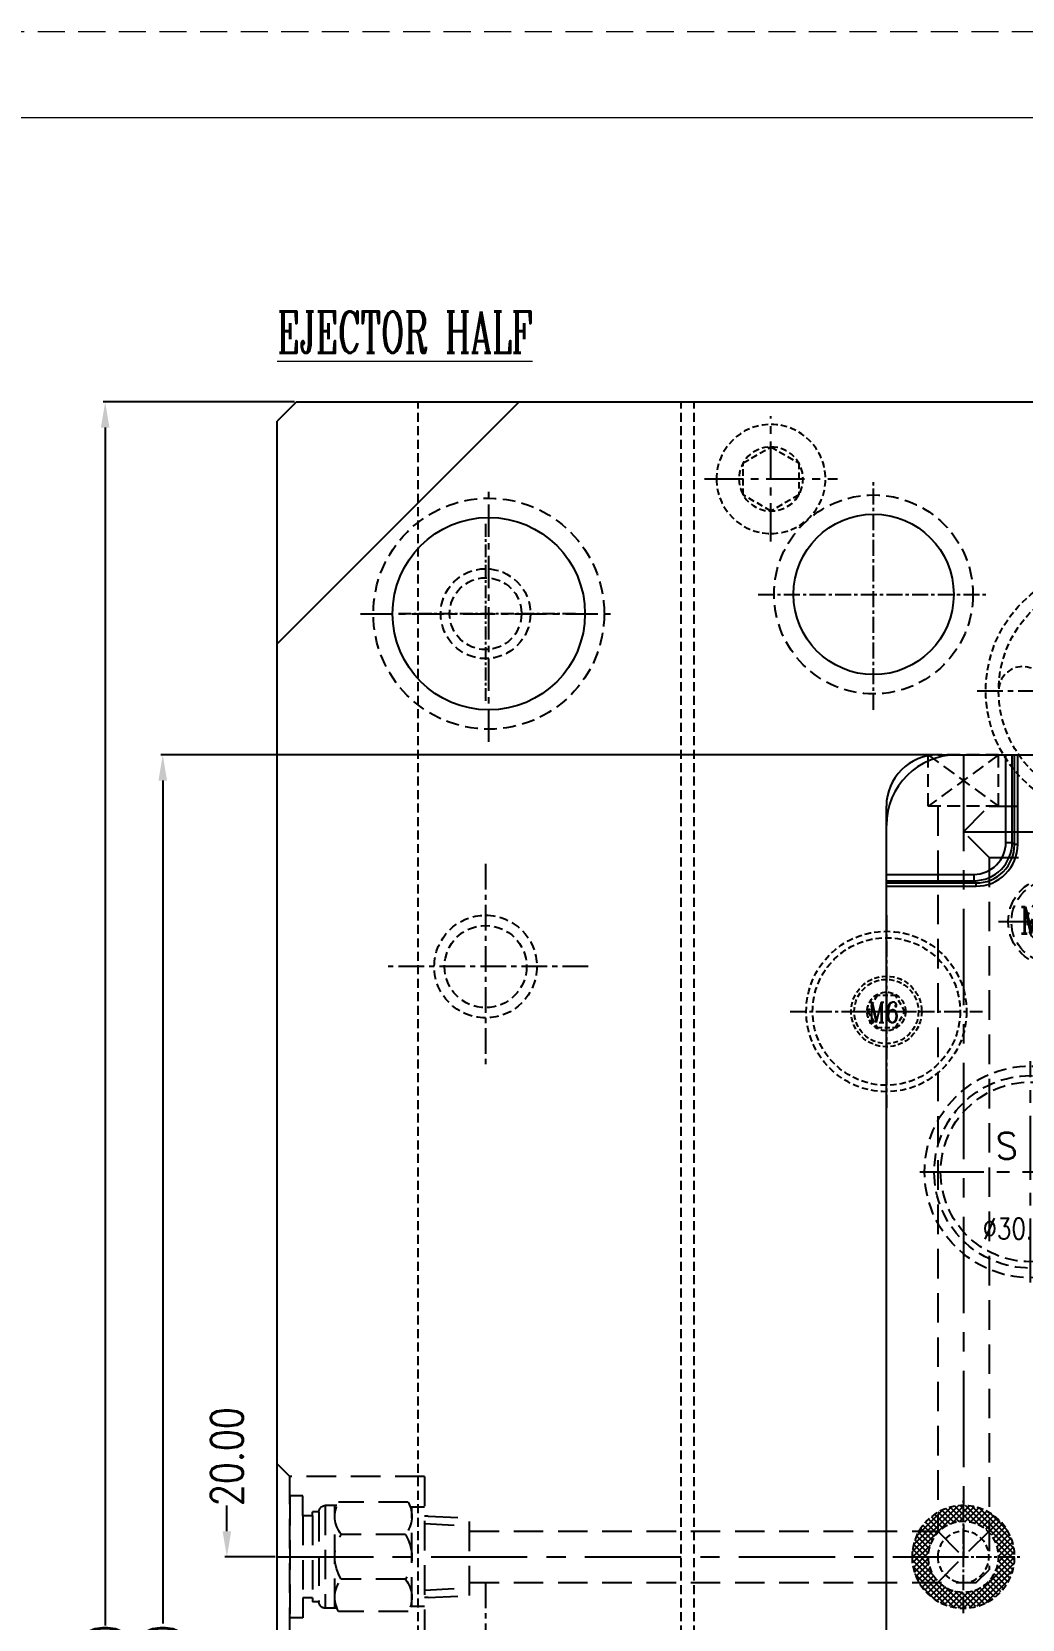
# Model space of a CAD drawing. Header units: millimetres. Extents: x 27275 to 28529, y -21406 to -20519.
# Drawn here: x 27682 to 27836.5, y -20766 to -20518.6 of the extents above; entities that cross this region are included whole.
import ezdxf

# ---------------------------------------------------------------- set-up
doc = ezdxf.new("R2010")
doc.units = ezdxf.units.MM
doc.header["$LTSCALE"] = 8
for name, pattern in [('CENTER', [2, 1.25, -0.25, 0.25, -0.25]), ('CENTER2', [1.125, 0.75, -0.125, 0.125, -0.125]), ('DASHED', [0.75, 0.5, -0.25]), ('HIDDEN', [0.375, 0.25, -0.125]), ('HIDDEN2', [0.1875, 0.125, -0.0625])]:
    doc.linetypes.add(name, pattern=pattern)
doc.layers.get('DEFPOINTS').update_dxf_attribs({"color": 6})
for name, color, linetype in [('Cav-cor', 30, 'Continuous'), ('cen', 1, 'CENTER'), ('hidden', 4, 'HIDDEN'), ('m', 144, 'HIDDEN2'), ('PIN', 5, 'Continuous'), ('SCREW', 52, 'HIDDEN'), ('SP', 3, 'Continuous'), ('SPRING', 7, 'Continuous'), ('WT', 4, 'Continuous')]:
    doc.layers.add(name, color=color, linetype=linetype)
doc.layers.add('dim', color=3, linetype='Continuous', lineweight=15)
doc.layers.add('MBOM-ASSIS-LAYER', color=71, linetype='Continuous', lineweight=9)
doc.styles.add('ROMANC', font='RomanC.ttf', dxfattribs={"width": 0.8, "height": 7})
doc.styles.get("Standard").update_dxf_attribs({"font": 'txt.shx', "width": 0.8, "bigfont": 'chineset.shx'})
doc.dimstyles.new('ISO-25', dxfattribs={"dimtxt": 5, "dimasz": 4, "dimexe": 0.3, "dimexo": 0.3, "dimtad": 0, "dimzin": 1, "dimdsep": 46, "dimtxsty": 'Standard', "dimcen": 0, "dimclrd": 3, "dimclre": 3, "dimclrt": 3, "dimazin": 0, "dimtfac": 1, "dimtofl": 0, "dimtmove": 0, "dimatfit": 0, "dimfxl": 0, "dimarcsym": 0})

# ---------------------------------------------------------------- blocks, each defined once
blk = doc.blocks.new('10')
at = {"layer": 'cen', "ltscale": 0.6}
for p, q in [((0, 9.76), (0, -9.76)), ((-10.35, 0), (10.35, 0))]:
    blk.add_line(p, q, dxfattribs=at)
at = {"layer": 'm'}
blk.add_lwpolyline([(0, 5), (-4.33, 2.5), (-4.33, -2.5), (0, -5), (4.33, -2.5), (4.33, 2.5)], close=True, dxfattribs=at)
for radius in [8.5, 5]:
    blk.add_circle((0, 0), radius, dxfattribs=at)
blk = doc.blocks.new('*D26194')
at = {"layer": 'DEFPOINTS', "color": 0}
for p in [(27693.45, -20576.29), (27723.27, -20576.29), (27723.27, -20976.29)]:
    blk.add_point(p, dxfattribs=at)
at = {"layer": 'dim', "color": 3, "lineweight": -2}
for p, q in [((27722.97, -20576.29), (27693.15, -20576.29)), ((27693.45, -20580.29), (27693.45, -20766.99)), ((27693.45, -20972.29), (27693.45, -20785.58)), ((27722.97, -20976.29), (27693.15, -20976.29))]:
    blk.add_line(p, q, dxfattribs=at)
at = {"layer": 'dim', "color": 3}
for points in [[(27694.12, -20580.29), (27692.78, -20580.29), (27693.45, -20576.29)], [(27692.78, -20972.29), (27694.12, -20972.29), (27693.45, -20976.29)]]:
    blk.add_solid(points, dxfattribs=at)
at = {"layer": 'dim', "color": 3, "insert": (27693.45, -20776.29), "char_height": 5, "attachment_point": 5, "rotation": 90}
blk.add_mtext('400.00', dxfattribs=at)
blk = doc.blocks.new('20130710.085903')
at = {"layer": 'PIN', "linetype": 'Continuous'}
h = blk.add_hatch(dxfattribs=at)
h.set_pattern_fill('ANSI31', color=256, scale=12, style=0)
h.set_pattern_definition([(45, (2414.86, 305.4585), (-1.0606602, 1.0606602), [])])
h.paths.add_polyline_path([(0, 0), (0, 9, 0.414214), (-9, 0)])
h.paths.add_polyline_path([(9, 0), (0, 0), (0, -9, 0.414214)])
blk.add_circle((0, 0), 9, dxfattribs=at)
at = {"layer": 'SPRING', "linetype": 'CENTER', "ltscale": 0.4}
for p, q in [((0, 20.85), (0, -20.85)), ((-20.85, 0), (20.85, 0))]:
    blk.add_line(p, q, dxfattribs=at)
at = {"layer": 'SPRING', "linetype": 'HIDDEN', "ltscale": 0.5}
for radius in [19.5, 17.5, 10]:
    blk.add_circle((0, 0), radius, dxfattribs=at)
for centre, start, end in [((-13.75, 0), 0, 180), ((13.75, 0), 180, 0)]:
    blk.add_arc(centre, 3.75, start, end, dxfattribs=at)
blk = doc.blocks.new('20130710.090407')
at = {"layer": 'SCREW', "linetype": 'CENTER', "ltscale": 0.15}
for p, q in [((0, -7.04), (0, 7.04)), ((-7, 0), (7, 0))]:
    blk.add_line(p, q, dxfattribs=at)
at = {"layer": 'SCREW', "linetype": 'HIDDEN', "ltscale": 0.4}
blk.add_lwpolyline([(-1.44, 2.5), (-2.89, 0), (-1.44, -2.5), (1.44, -2.5), (2.89, 0), (1.44, 2.5)], close=True, dxfattribs=at)
for radius in [5.5, 5, 3]:
    blk.add_circle((0, 0), radius, dxfattribs=at)
at = {"layer": 'dim', "style": 'ROMANC', "width": 0.8}
blk.add_text('M6', height=3.172, dxfattribs=at).set_placement((-2.88, -1.7))
blk = doc.blocks.new('20130710.090411')
at = {"layer": 'SP', "color": 145, "linetype": 'CENTER', "ltscale": 0.25}
for p, q in [((0, 15), (0, -15)), ((-15, 0), (15, 0))]:
    blk.add_line(p, q, dxfattribs=at)
at = {"layer": 'SP', "color": 145, "linetype": 'HIDDEN', "ltscale": 0.5}
for radius in [12.5, 11.5]:
    blk.add_circle((0, 0), radius, dxfattribs=at)
at = {"layer": 'SCREW'}
blk.add_blockref('20130710.090407', (0, 0), dxfattribs=at)
blk = doc.blocks.new('*D26268')
at = {"layer": 'DEFPOINTS', "color": 0}
for p in [(27702.43, -20631.29), (27824.27, -20631.29), (27824.27, -20921.29)]:
    blk.add_point(p, dxfattribs=at)
at = {"layer": 'dim', "color": 3, "lineweight": -2}
for p, q in [((27823.97, -20631.29), (27702.13, -20631.29)), ((27702.43, -20635.29), (27702.43, -20766.66)), ((27702.43, -20917.29), (27702.43, -20785.91)), ((27823.97, -20921.29), (27702.13, -20921.29))]:
    blk.add_line(p, q, dxfattribs=at)
at = {"layer": 'dim', "color": 3}
for points in [[(27703.1, -20635.29), (27701.76, -20635.29), (27702.43, -20631.29)], [(27701.76, -20917.29), (27703.1, -20917.29), (27702.43, -20921.29)]]:
    blk.add_solid(points, dxfattribs=at)
at = {"layer": 'dim', "color": 3, "insert": (27702.43, -20776.29), "char_height": 5, "attachment_point": 5, "rotation": 90}
blk.add_mtext('290.00', dxfattribs=at)
blk = doc.blocks.new('cb_8')
at = {"linetype": 'HIDDEN'}
blk.add_circle((0, 0), 7, dxfattribs=at)
at = {"layer": 'SCREW', "linetype": 'CENTER2', "ltscale": 5}
for p, q in [((0, -8.5), (0, 8.5)), ((-8.5, 0), (8.5, 0))]:
    blk.add_line(p, q, dxfattribs=at)
at = {"layer": 'SCREW'}
blk.add_lwpolyline([(-1.73, 3), (-3.46, 0), (-1.73, -3), (1.73, -3), (3.46, 0), (1.73, 3)], close=True, dxfattribs=at)
for radius in [6.5, 4]:
    blk.add_circle((0, 0), radius, dxfattribs=at)
at = {"layer": 'dim', "style": 'ROMANC', "width": 0.8}
blk.add_text('M 8', height=4.186, dxfattribs=at).set_placement((-5.2, -1.86))
blk = doc.blocks.new('20160826.095208')
at = {"layer": 'SP', "linetype": 'CENTER'}
for p, q in [((0, -17.25), (0, 17.25)), ((-17.25, 0), (17.25, 0))]:
    blk.add_line(p, q, dxfattribs=at)
at = {"layer": 'SP', "linetype": 'HIDDEN'}
for radius in [16.5, 15, 14]:
    blk.add_circle((0, 0), radius, dxfattribs=at)
at = {"layer": 'SP'}
for s, p in [('S', (-5.46, 2)), ('P', (3.89, -6.39))]:
    blk.add_text(s, height=4.11, dxfattribs=at).set_placement(p)
at = {"layer": 'SP', "color": 6, "insert": (-1.27, -8.84), "char_height": 3.281, "attachment_point": 5}
blk.add_mtext('Ø30.00', dxfattribs=at)
blk = doc.blocks.new('20100617.142056')
at = {"layer": 'MBOM-ASSIS-LAYER', "linetype": 'DASHED'}
blk.add_line((0, 841), (-1189, 841), dxfattribs=at)
at = {"layer": 'MBOM-ASSIS-LAYER'}
blk.add_line((-12.7, 828.3), (-1176.3, 828.3), dxfattribs=at)
blk = doc.blocks.new('20150513.114820')
at = {"layer": 'WT', "linetype": 'Continuous'}
h = blk.add_hatch(dxfattribs=at)
h.set_pattern_fill('ANSI37', color=125, scale=5, angle=270, style=0)
h.set_pattern_definition([(315, (23425.0146, -23957.4168), (0.441941738, 0.441941738), []), (45, (23425.0146, -23957.4168), (-0.441941738, 0.441941738), [])])
h.paths.add_polyline_path([(8, 0), (5.5, 0, 1), (-5.5, 0), (-8, 0, -1)])
h.paths.add_polyline_path([(-8, 0), (-5.5, 0, 0.414214), (0, -5.5, 0.414214), (5.5, 0), (8, 0, -0.414214), (0, -8, -0.414214)])
at = {"layer": 'WT', "color": 125, "linetype": 'CENTER2', "ltscale": 0.4}
for p, q in [((0, 8.79), (0, -8.79)), ((8.79, 0), (-8.79, 0))]:
    blk.add_line(p, q, dxfattribs=at)
at = {"layer": 'WT', "color": 125, "linetype": 'HIDDEN2'}
for radius in [8, 5.5, 4]:
    blk.add_circle((0, 0), radius, dxfattribs=at)
blk = doc.blocks.new('20150513.114825')
at = {"layer": 'WT', "color": 125, "linetype": 'HIDDEN'}
for p, q in [((-5.5, 8), (5.5, 8)), ((5.5, 8), (-5.5, 0)), ((-5.5, 8), (5.5, 0)), ((-5.5, 0), (-5.5, 8)), ((5.5, 0), (5.5, 8)), ((-5.5, 0), (5.5, 0))]:
    blk.add_line(p, q, dxfattribs=at)
blk = doc.blocks.new('*D27194')
at = {"layer": 'DEFPOINTS', "color": 0}
for p in [(27712.43, -20756.29), (27720.27, -20756.29), (27720.27, -20776.29)]:
    blk.add_point(p, dxfattribs=at)
at = {"layer": 'dim', "color": 3, "lineweight": -2}
for p, q in [((27712.43, -20752.29), (27712.43, -20748.29)), ((27719.97, -20756.29), (27712.13, -20756.29)), ((27719.97, -20776.29), (27712.13, -20776.29)), ((27712.43, -20780.29), (27712.43, -20784.29))]:
    blk.add_line(p, q, dxfattribs=at)
at = {"layer": 'dim', "color": 3}
for points in [[(27711.76, -20752.29), (27713.1, -20752.29), (27712.43, -20756.29)], [(27713.1, -20780.29), (27711.76, -20780.29), (27712.43, -20776.29)]]:
    blk.add_solid(points, dxfattribs=at)
at = {"layer": 'dim', "color": 3, "insert": (27712.43, -20740.66), "char_height": 5, "attachment_point": 5, "rotation": 90}
blk.add_mtext('20.00', dxfattribs=at)
blk = doc.blocks.new('20160903.151524')
at = {"layer": 'WT', "color": 125, "linetype": 'HIDDEN', "ltscale": 2.3}
for p, q in [((-6.35, 23.56), (-6.01, 30)), ((-6.01, 30), (6.01, 30)), ((-5.19, 23), (-4.82, 30)), ((5.19, 23), (4.82, 30)), ((6.35, 23.56), (6.01, 30)), ((12.5, 23), (-12.5, 23)), ((-12.5, 23), (-12.5, 2)), ((-7.75, 23), (-7.75, 20.77)), ((-6.35, 23.56), (-6.35, 23)), ((6.35, 23.56), (6.35, 23)), ((7.75, 23), (7.75, 20.77)), ((12.5, 23), (12.5, 2)), ((-8.5, 20.43), (-8.5, 9.57)), ((-7.75, 21), (7.75, 21)), ((-3.5, 20.01), (-3.5, 9.99)), ((3.5, 20.01), (3.5, 9.99)), ((8.5, 20.43), (8.5, 9.57)), ((-8, 9.33), (-8, 7.51)), ((-8, 9), (8, 9)), ((8, 7.51), (-8, 7.51)), ((8, 9.33), (8, 7.51)), ((7, 6.51), (-7, 6.51)), ((-7, 6.51), (-7, 5.51)), ((-6.4, 5.51), (-7, 5.51)), ((-6.4, 5.51), (-7, 5.51)), ((6.4, 5.51), (-6.4, 5.51)), ((-6.4, 5.51), (-6.4, 4.01)), ((6.4, 5.51), (6.4, 4.01)), ((6.4, 5.51), (7, 5.51)), ((6.4, 5.51), (7, 5.51)), ((7, 6.51), (7, 5.51)), ((-9.5, 4.01), (-9.5, 2)), ((-6.4, 4.01), (-9.5, 4.01)), ((6.4, 4.01), (-6.4, 4.01)), ((6.4, 4.01), (9.5, 4.01)), ((9.5, 4.01), (9.5, 2)), ((-12.5, 2), (-14.5, 0)), ((-14.5, 0), (14.5, 0)), ((-12.5, 2), (12.5, 2)), ((9.5, 2), (-9.5, 2)), ((12.5, 2), (14.5, 0))]:
    blk.add_line(p, q, dxfattribs=at)
at = {"layer": 'WT', "color": 125, "linetype": 'CENTER', "ltscale": 1.5}
blk.add_line((0, 0), (0, 30), dxfattribs=at)
at = {"layer": 'WT', "color": 125, "linetype": 'HIDDEN', "ltscale": 2.3}
for centre, radius, start, end in [((-6.32, 16.53), 4.47, 50.9817, 119.248), ((0, 14.34), 6.66, 58.3016, 121.6984), ((6.32, 16.53), 4.47, 60.752, 129.0183), ((-6.32, 13.47), 4.47, 240.752, 309.0183), ((0, 15.66), 6.66, 238.3016, 301.6984), ((6.32, 13.47), 4.47, 230.9817, 299.248), ((-7, 7.51), 1, 180, 270), ((7, 7.51), 1, 270, 0)]:
    blk.add_arc(centre, radius, start, end, dxfattribs=at)

msp = doc.modelspace()

# ---------------------------------------------------------------- linework, layer by layer
for p, q in [((27723.266, -20576.286), (27720.266, -20579.286)), ((27757.981, -20576.286), (27720.266, -20614.001)), ((27723.266, -20576.286), (28067.266, -20576.286)), ((27720.266, -20973.286), (27720.266, -20579.286))]:
    msp.add_line(p, q)
at = {"color": 8, "linetype": 'HIDDEN', "ltscale": 0.7}
for p, q in [((27742.266, -20976.286), (27742.266, -20576.286)), ((27783.266, -20976.286), (27783.266, -20576.286)), ((27785.266, -20976.286), (27785.266, -20576.286))]:
    msp.add_line(p, q, dxfattribs=at)
at = {"color": 8, "linetype": 'CENTER', "ltscale": 0.2}
for p, q in [((27752.766, -20595.286), (27752.766, -20623.286)), ((27766.766, -20609.286), (27738.766, -20609.286))]:
    msp.add_line(p, q, dxfattribs=at)
at = {"color": 8, "linetype": 'CENTER', "ltscale": 0.4}
for p, q in [((27752.766, -20648.286), (27752.766, -20680.286)), ((27768.766, -20664.286), (27736.766, -20664.286)), ((27752.766, -20760.286), (27752.766, -20792.286))]:
    msp.add_line(p, q, dxfattribs=at)
for centre, radius in [((27753.266, -20609.286), 15), ((27813.266, -20606.286), 12.5)]:
    msp.add_circle(centre, radius)
at = {"color": 8, "linetype": 'HIDDEN', "ltscale": 0.7}
for centre, radius in [((27752.766, -20609.286), 7), ((27752.766, -20609.286), 5.6), ((27752.766, -20664.286), 8), ((27752.766, -20664.286), 6.4)]:
    msp.add_circle(centre, radius, dxfattribs=at)
at = {"layer": 'Cav-cor', "color": 241}
for p, q in [((27823.266, -20631.286), (27967.266, -20631.286)), ((27833.897, -20644.924), (27833.897, -20631.286)), ((27834.896, -20644.924), (27834.896, -20631.286)), ((27835.241, -20645.269), (27835.241, -20631.286)), ((27835.74, -20645.269), (27835.74, -20631.286)), ((27815.266, -20913.286), (27815.266, -20639.286)), ((27833.897, -20644.924), (27834.896, -20644.924)), ((27835.241, -20645.269), (27834.896, -20644.924)), ((27835.74, -20645.269), (27835.241, -20645.269)), ((27815.266, -20649.917), (27828.904, -20649.917)), ((27815.266, -20650.916), (27828.904, -20650.916)), ((27815.266, -20651.261), (27829.249, -20651.261)), ((27815.266, -20651.76), (27829.249, -20651.76)), ((27828.904, -20649.917), (27828.904, -20650.916)), ((27829.249, -20651.261), (27828.904, -20650.916)), ((27829.249, -20651.76), (27829.249, -20651.261))]:
    msp.add_line(p, q, dxfattribs=at)
for centre, radius, start, end in [((27826.266, -20642.286), 11, 90, 180), ((27823.266, -20639.286), 8, 90, 180), ((27828.904, -20644.924), 5.992, 270.00561, 359.99439), ((27828.907, -20644.927), 4.99, 269.96914, 0.03086), ((27829.253, -20645.272), 6.487, 269.96881, 0.03119), ((27829.254, -20645.274), 5.986, 269.95051, 0.04949)]:
    msp.add_arc(centre, radius, start, end, dxfattribs=at)
at = {"layer": 'cen', "ltscale": 0.5}
for p, q in [((27753.266, -20629.286), (27753.266, -20589.286)), ((27733.266, -20609.286), (27773.266, -20609.286))]:
    msp.add_line(p, q, dxfattribs=at)
at = {"layer": 'cen', "ltscale": 0.25}
for p, q in [((27813.266, -20624.286), (27813.266, -20588.286)), ((27795.266, -20606.286), (27831.266, -20606.286))]:
    msp.add_line(p, q, dxfattribs=at)
at = {"layer": 'hidden'}
for centre, radius in [((27753.266, -20609.286), 18), ((27813.266, -20606.286), 15.5)]:
    msp.add_circle(centre, radius, dxfattribs=at)
at = {"layer": 'WT', "color": 125, "linetype": 'CENTER', "ltscale": 1.5}
for p, q in [((27827.266, -20631.286), (27827.266, -20756.286)), ((27827.266, -20643.286), (27975.266, -20643.286)), ((27720.266, -20756.286), (27827.266, -20756.286))]:
    msp.add_line(p, q, dxfattribs=at)
at = {"layer": 'WT', "color": 125, "linetype": 'HIDDEN', "ltscale": 2.3}
for p, q in [((27823.266, -20639.286), (27823.266, -20752.286)), ((27827.266, -20643.286), (27831.266, -20639.286)), ((27831.266, -20639.286), (27959.266, -20639.286)), ((27831.266, -20647.286), (27827.266, -20643.286)), ((27831.266, -20647.286), (27831.266, -20758.286)), ((27831.266, -20647.286), (27959.266, -20647.286)), ((27750.266, -20752.286), (27823.266, -20752.286)), ((27823.266, -20760.286), (27831.266, -20752.286)), ((27823.266, -20752.286), (27827.266, -20756.286)), ((27829.266, -20760.286), (27831.266, -20758.286)), ((27750.266, -20760.286), (27829.266, -20760.286))]:
    msp.add_line(p, q, dxfattribs=at)

# ---------------------------------------------------------------- block references
at = {"layer": 'dim', "xscale": -1, "rotation": 180}
msp.add_blockref('10', (27797.266, -20588.286), dxfattribs=at)
at = {"layer": 'MBOM-ASSIS-LAYER', "xscale": 1.054948194158051, "yscale": 1.054948194158051, "zscale": 1.054948194158051}
msp.add_blockref('20100617.142056', (28529, -21405.8), dxfattribs=at)
at = {"layer": 'SCREW'}
msp.add_blockref('cb_8', (27841.266, -20657.286), dxfattribs=at)
at = {"layer": 'SP'}
for name, p in [('20130710.090411', (27815.266, -20671.286)), ('20160826.095208', (27837.724, -20696.286))]:
    msp.add_blockref(name, p, dxfattribs=at)
at = {"layer": 'SPRING'}
msp.add_blockref('20130710.085903', (27850.266, -20621.286), dxfattribs=at)
at = {"layer": 'WT', "color": 125, "linetype": 'HIDDEN', "ltscale": 2.3, "xscale": -1}
msp.add_blockref('20150513.114825', (27827.266, -20639.286), dxfattribs=at)
at = {"layer": 'WT'}
for name, p, xscale, rotation in [('20160903.151524', (27720.266, -20756.286), -1, -90), ('20150513.114820', (27827.266, -20756.286), -0.9999999999999996, 90)]:
    msp.add_blockref(name, p, dxfattribs=dict(at, xscale=xscale, rotation=rotation))

# ---------------------------------------------------------------- texts
at = {"layer": 'dim', "style": 'ROMANC', "width": 0.6}
msp.add_text('%%uEJECTOR HALF', height=6.48, dxfattribs=at).set_placement((27720.276, -20568.645))

# ---------------------------------------------------------------- dimensions: what is measured, and where the dimension line sits
at = {"layer": 'dim'}
for base, p1, p2, picture, middle in [((27693.452, -20576.286), (27723.266, -20976.286), (27723.266, -20576.286), '*D26194', (27693.452, -20776.286)), ((27702.429, -20631.286), (27824.266, -20921.286), (27824.266, -20631.286), '*D26268', (27702.429, -20776.286))]:
    dim = msp.add_linear_dim(base=base, p1=p1, p2=p2, angle=90, dimstyle='ISO-25', dxfattribs=at)
    dim.commit()
    dim.dimension.update_dxf_attribs({"geometry": picture, "text_midpoint": middle, "dimtype": 160})
dim = msp.add_linear_dim(base=(27712.429, -20756.286), p1=(27720.266, -20776.286), p2=(27720.266, -20756.286), angle=270, dimstyle='ISO-25', dxfattribs=at)
dim.commit()
dim.dimension.update_dxf_attribs({"geometry": '*D27194', "text_midpoint": (27712.429, -20740.661)})

doc.saveas('drawing.dxf')
